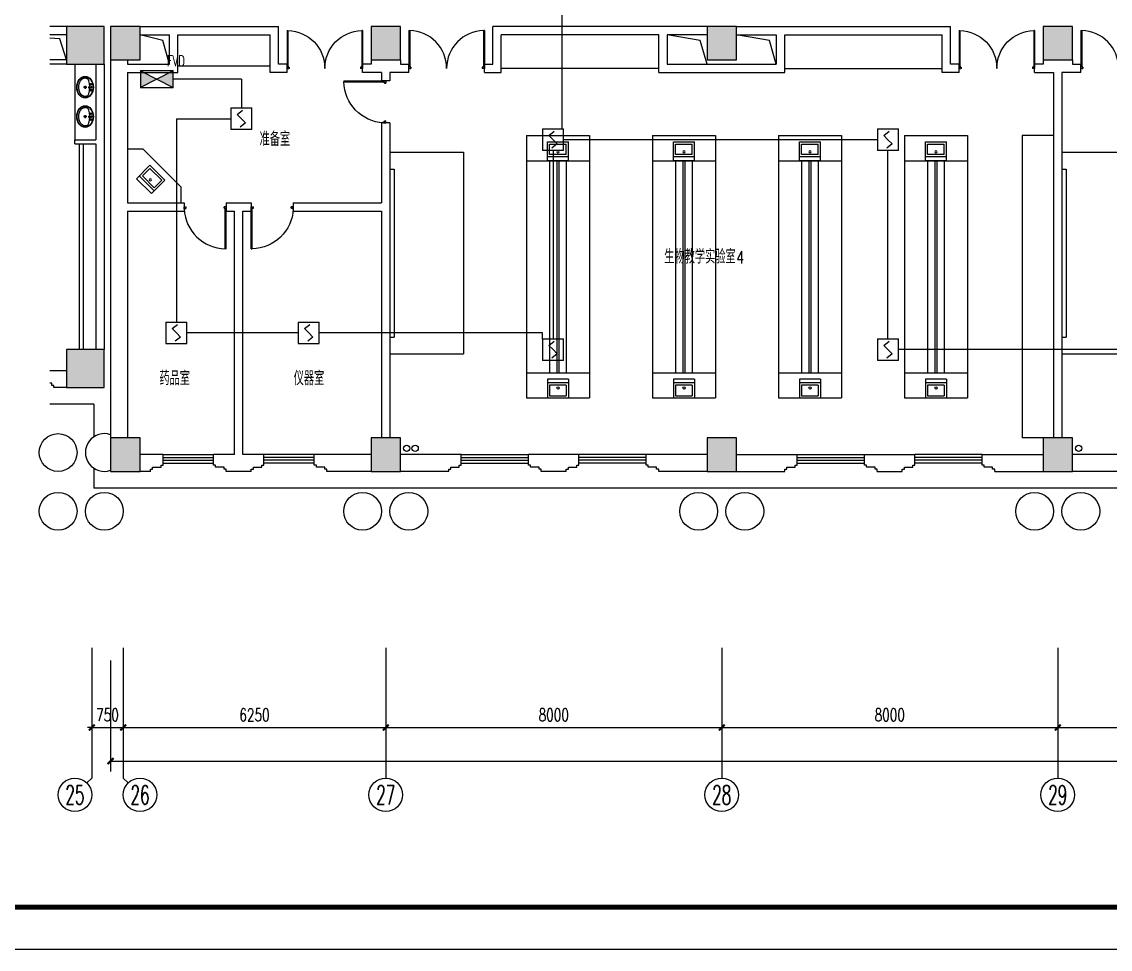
# Model space of a CAD drawing. Extents: x 190999 to 918899, y -200814 to 215286.
# Drawn here: x 444219 to 470135, y 71786 to 93877 of the extents above; entities that cross this region are included whole.
import ezdxf
from ezdxf.enums import TextEntityAlignment as Align

# ---------------------------------------------------------------- set-up
doc = ezdxf.new("R2010")
doc.units = 0
doc.header["$LTSCALE"] = 1000
doc.header["$MEASUREMENT"] = 0
doc.layers.get('Defpoints').update_dxf_attribs({"color": 1})
for name, color, linetype in [('00-EQUIP', 3, 'Continuous'), ('00-WIRE-4', 6, 'Continuous'), ('A-卫生间', 250, 'Continuous'), ('A-墙线', 2, 'Continuous'), ('A-外包装修', 250, 'Continuous'), ('A-外窗', 145, 'Continuous'), ('A-家具', 250, 'Continuous'), ('A-门', 167, 'Continuous'), ('AXIS', 3, 'Continuous'), ('AXIS_TEXT', 7, 'Continuous'), ('COLUMN', 2, 'Continuous'), ('PUB_HATCH', 250, 'Continuous'), ('图框', 189, 'Continuous'), ('房间名称', 7, 'Continuous'), ('暖通-风-说明', 3, 'Continuous'), ('洞口线', 165, 'Continuous'), ('雨水管', 151, 'Continuous')]:
    doc.layers.add(name, color=color, linetype=linetype)
doc.styles.add('_TCH_AXIS', font='COMPLEX', dxfattribs={"bigfont": 'GBCBIG'})
doc.styles.add('_TCH_DIM', font='SIMPLEX', dxfattribs={"bigfont": 'GBCBIG'})
doc.styles.add('COMPLEX', font='COMPLEX')
doc.styles.add('DIM_FONT', font='SIMPLEX', dxfattribs={"width": 0.7, "bigfont": 'GBCBIG'})
doc.styles.add('HZ-ZGBZ', font='romanc.shx', dxfattribs={"width": 0.65})
doc.styles.get("Standard").update_dxf_attribs({"font": 'simhei.ttf'})
doc.styles.add('zz-1', font='arial.ttf', dxfattribs={"width": 0.8})
doc.dimstyles.new('DIMN', dxfattribs={"dimtxt": 300, "dimasz": 100, "dimexe": 250, "dimexo": 300, "dimgap": 150, "dimtad": 1, "dimdec": 0, "dimzin": 0, "dimdsep": 46, "dimtxsty": 'DIM_FONT', "dimblk": 'ARCHTICK', "dimcen": 0.09, "dimclrt": 7, "dimazin": 2, "dimtfac": 1, "dimtdec": 0, "dimtix": 1, "dimtmove": 2, "dimatfit": 3, "dimfxl": 0, "dimtolj": 1, "dimtzin": 0, "dimarcsym": 0})

# ---------------------------------------------------------------- blocks, each defined once
blk = doc.blocks.new('TJAD_TK_A0')
at = {"layer": '图框'}
blk.add_line((973, -441.7), (2162, -441.7), dxfattribs=at)
at = {"layer": '图框', "const_width": 1.2}
blk.add_lwpolyline([(2152, -431.7), (2152, 389.3), (998, 389.3), (998, -431.7)], close=True, dxfattribs=at)
blk = doc.blocks.new('m1800')
at = {"layer": 'A-墙线'}
for p, q in [((-900, -100), (-900, 100)), ((900, -100), (900, 100))]:
    blk.add_line(p, q, dxfattribs=at)
at = {"layer": 'A-门'}
for p, q in [((-900, 900), (-900, 0)), ((-900, 900), (-880, 900)), ((-880, 900), (-880, 50)), ((880, 900), (880, 50)), ((900, 900), (880, 900)), ((900, 900), (900, 0)), ((-900, 50), (-870, 50)), ((-900, 0), (-850, 0)), ((-870, 50), (-870, 30)), ((-870, 30), (-850, 30)), ((-850, 30), (-850, 0)), ((850, 30), (850, 0)), ((870, 30), (850, 30)), ((900, 0), (850, 0)), ((870, 50), (870, 30)), ((900, 50), (870, 50))]:
    blk.add_line(p, q, dxfattribs=at)
for centre, start, end in [((-900, 0), 0, 88.7267), ((900, 0), 91.2733, 180)]:
    blk.add_arc(centre, 900, start, end, dxfattribs=at)
blk = doc.blocks.new('m1000')
at = {"layer": 'A-墙线'}
for p, q in [((0, 0), (0, 200)), ((1000, 0), (1000, 200))]:
    blk.add_line(p, q, dxfattribs=at)
at = {"layer": 'A-门'}
for p, q in [((0, 1100), (0, 100)), ((0, 1100), (20, 1100)), ((20, 1100), (20, 150)), ((0, 150), (30, 150)), ((0, 100), (50, 100)), ((30, 150), (30, 130)), ((30, 130), (50, 130)), ((50, 130), (50, 100)), ((950, 130), (950, 100)), ((970, 130), (950, 130)), ((1000, 100), (950, 100)), ((970, 150), (970, 130)), ((1000, 150), (970, 150)), ((1000, 150), (1000, 100))]:
    blk.add_line(p, q, dxfattribs=at)
blk.add_arc((0, 100), 1000, 2.866, 88.854, dxfattribs=at)
blk = doc.blocks.new('手盆')
at = {"layer": 'A-卫生间'}
for p, q in [((113, 12), (46, 16)), ((160, 0), (235, 0)), ((198, -37), (198, 38)), ((113, -11), (46, -16))]:
    blk.add_line(p, q, dxfattribs=at)
for centre, major_axis, ratio, start_param, end_param in [((198, 0), (0, 259), 0.763797, 3.141593, 9.424778), ((194, 0), (0, 259), 0.413212, 0.351725, 1.519021), ((106, 0), (0, 13.9), 0.9, 3.760941, 5.663837), ((194, 0), (0, 259), 0.413212, 1.620217, 2.789865)]:
    blk.add_ellipse(centre, major_axis=major_axis, ratio=ratio, start_param=start_param, end_param=end_param, dxfattribs=at)
for centre, major_axis in [((46, 0), (0, 15.8)), ((56, 71), (0, 20.6)), ((56, 71), (0, 15.6)), ((198, 0), (0, 23.4)), ((56, -71), (0, 20.6)), ((56, -71), (0, 15.6))]:
    blk.add_ellipse(centre, major_axis=major_axis, ratio=0.9, dxfattribs=at)
for points, knots in [([(198, -249), (204, -249), (211, -249), (228, -246), (239, -243), (260, -236), (270, -231), (290, -218), (299, -211), (317, -194), (325, -185), (340, -164), (347, -153), (360, -129), (365, -116), (374, -90), (378, -76), (383, -48), (385, -34), (387, -5), (387, 9), (385, 38), (383, 52), (377, 80), (373, 94), (364, 120), (358, 133), (345, 156), (338, 167), (323, 187), (314, 197), (296, 213), (287, 220), (267, 232), (257, 237), (236, 244), (225, 247), (204, 249), (193, 249), (171, 247), (161, 245), (140, 237), (129, 232), (110, 221), (100, 213), (82, 197), (74, 188), (58, 168), (51, 157), (38, 133), (32, 121), (23, 95), (19, 81), (13, 53), (11, 39), (9, 10), (9, -4), (10, -33), (12, -47), (18, -75), (21, -89), (30, -115), (36, -128), (48, -152), (55, -163), (70, -184), (78, -193), (96, -210), (105, -218), (125, -230), (135, -235), (156, -243), (167, -246), (184, -249), (191, -249), (198, -249)], [0, 0, 0, 0, 0.105369, 0.105369, 0.278747, 0.278747, 0.452125, 0.452125, 0.625504, 0.625504, 0.798882, 0.798882, 0.97226, 0.97226, 1.145639, 1.145639, 1.319017, 1.319017, 1.492395, 1.492395, 1.665774, 1.665774, 1.839152, 1.839152, 2.01253, 2.01253, 2.185909, 2.185909, 2.359287, 2.359287, 2.532665, 2.532665, 2.706044, 2.706044, 2.879422, 2.879422, 3.0528, 3.0528, 3.226179, 3.226179, 3.399557, 3.399557, 3.572935, 3.572935, 3.746313, 3.746313, 3.919692, 3.919692, 4.09307, 4.09307, 4.266448, 4.266448, 4.439827, 4.439827, 4.613205, 4.613205, 4.786583, 4.786583, 4.959962, 4.959962, 5.13334, 5.13334, 5.306718, 5.306718, 5.480097, 5.480097, 5.653475, 5.653475, 5.826853, 5.826853, 6.000232, 6.000232, 6.17361, 6.17361, 6.283185, 6.283185, 6.283185, 6.283185]), ([(119, -185), (121, -187), (123, -188), (130, -193), (135, -196), (146, -202), (152, -205), (163, -209), (169, -210), (180, -213), (186, -214), (194, -214), (196, -214), (198, -214), (204, -214), (209, -214), (222, -212), (229, -210), (241, -206), (245, -204), (254, -200), (259, -197), (269, -191), (275, -187), (286, -178), (291, -173), (300, -162), (304, -158), (314, -145), (319, -137), (327, -123), (329, -118), (334, -107), (336, -101), (341, -89), (343, -83), (346, -71), (348, -64), (351, -49), (352, -40), (354, -22), (355, -13), (355, 5), (355, 14), (354, 32), (352, 41), (349, 58), (348, 66), (343, 81), (341, 89), (335, 104), (332, 111), (326, 125), (322, 132), (314, 144), (310, 150), (301, 162), (296, 167), (287, 177), (281, 181), (272, 189), (267, 192), (256, 199), (250, 202), (238, 207), (233, 209), (223, 211), (217, 212), (205, 214), (198, 214), (186, 213), (181, 213), (171, 211), (166, 210), (151, 205), (141, 200), (128, 191), (123, 188), (119, 185)], [5.740897, 5.740897, 5.740897, 5.740897, 5.780874, 5.780874, 5.896829, 5.896829, 6.012784, 6.012784, 6.128739, 6.128739, 6.240697, 6.240697, 6.283185, 6.283185, 6.283185, 6.399826, 6.399826, 6.5409, 6.5409, 6.634, 6.634, 6.7271, 6.7271, 6.852188, 6.852188, 6.977276, 6.977276, 7.077377, 7.077377, 7.229977, 7.229977, 7.317389, 7.317389, 7.404801, 7.404801, 7.497094, 7.497094, 7.589386, 7.589386, 7.712334, 7.712334, 7.835281, 7.835281, 7.958228, 7.958228, 8.081175, 8.081175, 8.194983, 8.194983, 8.30879, 8.30879, 8.422598, 8.422598, 8.537599, 8.537599, 8.6526, 8.6526, 8.767602, 8.767602, 8.884432, 8.884432, 8.982435, 8.982435, 9.119467, 9.119467, 9.224191, 9.224191, 9.328914, 9.328914, 9.470087, 9.470087, 9.571187, 9.571187, 9.672288, 9.672288, 9.874489, 9.874489, 9.967059, 9.967059, 9.967059, 9.967059])]:
    blk.add_open_spline(points, degree=3, knots=knots, dxfattribs=at)
blk.add_point((46, 0), dxfattribs=at)
blk = doc.blocks.new('_ArchTick')
at = {"const_width": 0.5}
blk.add_lwpolyline([(-0.7, -0.7), (0.7, 0.7)], dxfattribs=at)
blk = doc.blocks.new('*D429')
at = {"layer": 'AXIS', "color": 0, "lineweight": -2}
for p, q in [((468885, 78667), (468885, 76817)), ((476885, 78667), (476885, 76817)), ((468885, 77067), (476885, 77067))]:
    blk.add_line(p, q, dxfattribs=at)
at = {"layer": 'Defpoints', "color": 0}
for p in [(468885, 78967), (476885, 78967), (476885, 77067)]:
    blk.add_point(p, dxfattribs=at)
at = {"layer": 'AXIS', "color": 0, "lineweight": -2, "xscale": 100, "yscale": 100, "zscale": 100, "rotation": 180}
blk.add_blockref('_ArchTick', (468885, 77067), dxfattribs=at)
at = {"layer": 'AXIS', "color": 0, "lineweight": -2, "xscale": 100, "yscale": 100, "zscale": 100}
blk.add_blockref('_ArchTick', (476885, 77067), dxfattribs=at)
at = {"layer": 'AXIS', "color": 7, "insert": (472885, 77367), "char_height": 300, "attachment_point": 5, "style": 'DIM_FONT'}
blk.add_mtext('\\A1;8000', dxfattribs=at)
blk = doc.blocks.new('*D430')
at = {"layer": 'AXIS', "color": 0, "lineweight": -2}
for p, q in [((460885, 78667), (460885, 76817)), ((468885, 78667), (468885, 76817)), ((460885, 77067), (468885, 77067))]:
    blk.add_line(p, q, dxfattribs=at)
at = {"layer": 'Defpoints', "color": 0}
for p in [(460885, 78967), (468885, 78967), (468885, 77067)]:
    blk.add_point(p, dxfattribs=at)
at = {"layer": 'AXIS', "color": 0, "lineweight": -2, "xscale": 100, "yscale": 100, "zscale": 100, "rotation": 180}
blk.add_blockref('_ArchTick', (460885, 77067), dxfattribs=at)
at = {"layer": 'AXIS', "color": 0, "lineweight": -2, "xscale": 100, "yscale": 100, "zscale": 100}
blk.add_blockref('_ArchTick', (468885, 77067), dxfattribs=at)
at = {"layer": 'AXIS', "color": 7, "insert": (464885, 77367), "char_height": 300, "attachment_point": 5, "style": 'DIM_FONT'}
blk.add_mtext('\\A1;8000', dxfattribs=at)
blk = doc.blocks.new('*D431')
at = {"layer": 'AXIS', "color": 0, "lineweight": -2}
for p, q in [((452885, 78667), (452885, 76817)), ((460885, 78667), (460885, 76817)), ((452885, 77067), (460885, 77067))]:
    blk.add_line(p, q, dxfattribs=at)
at = {"layer": 'Defpoints', "color": 0}
for p in [(452885, 78967), (460885, 78967), (460885, 77067)]:
    blk.add_point(p, dxfattribs=at)
at = {"layer": 'AXIS', "color": 0, "lineweight": -2, "xscale": 100, "yscale": 100, "zscale": 100, "rotation": 180}
blk.add_blockref('_ArchTick', (452885, 77067), dxfattribs=at)
at = {"layer": 'AXIS', "color": 0, "lineweight": -2, "xscale": 100, "yscale": 100, "zscale": 100}
blk.add_blockref('_ArchTick', (460885, 77067), dxfattribs=at)
at = {"layer": 'AXIS', "color": 7, "insert": (456885, 77367), "char_height": 300, "attachment_point": 5, "style": 'DIM_FONT'}
blk.add_mtext('\\A1;8000', dxfattribs=at)
blk = doc.blocks.new('*D432')
at = {"layer": 'AXIS', "color": 0, "lineweight": -2}
for p, q in [((446635, 78667), (446635, 76817)), ((452885, 78667), (452885, 76817)), ((446635, 77067), (452885, 77067))]:
    blk.add_line(p, q, dxfattribs=at)
at = {"layer": 'Defpoints', "color": 0}
for p in [(446635, 78967), (452885, 78967), (452885, 77067)]:
    blk.add_point(p, dxfattribs=at)
at = {"layer": 'AXIS', "color": 0, "lineweight": -2, "xscale": 100, "yscale": 100, "zscale": 100, "rotation": 180}
blk.add_blockref('_ArchTick', (446635, 77067), dxfattribs=at)
at = {"layer": 'AXIS', "color": 0, "lineweight": -2, "xscale": 100, "yscale": 100, "zscale": 100}
blk.add_blockref('_ArchTick', (452885, 77067), dxfattribs=at)
at = {"layer": 'AXIS', "color": 7, "insert": (449760, 77367), "char_height": 300, "attachment_point": 5, "style": 'DIM_FONT'}
blk.add_mtext('\\A1;6250', dxfattribs=at)
blk = doc.blocks.new('*D433')
at = {"layer": 'AXIS', "color": 0, "lineweight": -2}
for p, q in [((445885, 78667), (445885, 76817)), ((446635, 78667), (446635, 76817)), ((445885, 77067), (445785, 77067)), ((445885, 77067), (446635, 77067)), ((446635, 77067), (446735, 77067))]:
    blk.add_line(p, q, dxfattribs=at)
at = {"layer": 'Defpoints', "color": 0}
for p in [(445885, 78967), (446635, 78967), (446635, 77067)]:
    blk.add_point(p, dxfattribs=at)
at = {"layer": 'AXIS', "color": 0, "lineweight": -2, "xscale": 100, "yscale": 100, "zscale": 100}
blk.add_blockref('_ArchTick', (445885, 77067), dxfattribs=at)
at = {"layer": 'AXIS', "color": 0, "lineweight": -2, "xscale": 100, "yscale": 100, "zscale": 100, "rotation": 180}
blk.add_blockref('_ArchTick', (446635, 77067), dxfattribs=at)
at = {"layer": 'AXIS', "color": 7, "insert": (446260, 77367), "char_height": 300, "attachment_point": 5, "style": 'DIM_FONT'}
blk.add_mtext('\\A1;750', dxfattribs=at)
blk = doc.blocks.new('*D434')
at = {"layer": 'AXIS', "color": 0, "lineweight": -2}
for p, q in [((446335, 78667), (446335, 76017)), ((523584, 78667), (523584, 76017)), ((446335, 76267), (523584, 76267))]:
    blk.add_line(p, q, dxfattribs=at)
at = {"layer": 'Defpoints', "color": 0}
for p in [(446335, 78967), (523584, 78967), (523584, 76267)]:
    blk.add_point(p, dxfattribs=at)
at = {"layer": 'AXIS', "color": 0, "lineweight": -2, "xscale": 100, "yscale": 100, "zscale": 100, "rotation": 180}
blk.add_blockref('_ArchTick', (446335, 76267), dxfattribs=at)
at = {"layer": 'AXIS', "color": 0, "lineweight": -2, "xscale": 100, "yscale": 100, "zscale": 100}
blk.add_blockref('_ArchTick', (523584, 76267), dxfattribs=at)
at = {"layer": 'AXIS', "color": 7, "insert": (484959, 76567), "char_height": 300, "attachment_point": 5, "style": 'DIM_FONT'}
blk.add_mtext('\\A1;77250', dxfattribs=at)
blk = doc.blocks.new('_AXISO')
blk.add_circle((0, 0), 0.5)
at = {"layer": 'AXIS_TEXT', "style": 'COMPLEX', "width": 1.041667}
blk.add_attdef('A', text='', height=0.56, dxfattribs=at).set_placement((-0.25, -0.28), (0.25, -0.28), align=Align.FIT)
blk = doc.blocks.new('$plan$00001609')
at = {"linetype": 'Continuous'}
for p, q in [((0, -251), (0, 251)), ((0, 251), (450, 251)), ((93, -251), (93, 251)), ((146, -199), (146, 199)), ((146, 199), (397, 199)), ((397, 199), (397, -199)), ((450, 251), (450, -251)), ((0, -251), (450, -251)), ((146, -199), (397, -199))]:
    blk.add_line(p, q, dxfattribs=at)
blk.add_line((238, 2), (238, 0))
blk.add_arc((212, 0), 26, 4.716, 0, dxfattribs=at)
at = {"style": 'zz-1'}
for tag in ['YSIZE', 'XSIZE']:
    blk.add_attdef(tag, (0, 0), '', height=0.5, dxfattribs=at)
blk = doc.blocks.new('_LINKPT1')
at = {"color": 0}
blk.add_line((0, 0), (0, 0), dxfattribs=at)
blk = doc.blocks.new('3S1KCGW2')
for p, q in [((0.5, 0.5), (-0.5, 0.5)), ((-0.5, 0.5), (-0.5, -0.5)), ((-0.2, 0.2), (0.05, 0.4)), ((0, 0), (-0.2, 0.2)), ((0, 0), (0.2, -0.2)), ((0.5, -0.5), (0.5, 0.5)), ((-0.5, -0.5), (0.5, -0.5)), ((0.2, -0.2), (-0.05, -0.4))]:
    blk.add_line(p, q)
at = {"const_width": 0.04, "flags": 128}
blk.add_lwpolyline([(-0.5, -0.5), (-0.5, 0.5), (0.5, 0.5), (0.5, -0.5)], close=True, dxfattribs=at)
at = {"xscale": 0.002, "yscale": 0.002, "zscale": 0.002}
for p in [(-0.5, 0), (0, 0.5), (0.5, 0), (0, -0.5)]:
    blk.add_blockref('_LINKPT1', p, dxfattribs=at)
at = {"flags": 9}
blk.add_attdef('A', (0, 0), '', height=0.00002, dxfattribs=at)
blk = doc.blocks.new('6H2KALM6')
for p, q in [((-0.78, 0.4), (0.78, -0.4)), ((0.78, 0.4), (-0.78, -0.4)), ((0.78, 0.4), (-0.78, 0.4)), ((-0.78, 0.4), (-0.78, -0.4)), ((0.78, -0.4), (0.78, 0.4)), ((-0.78, -0.4), (0.78, -0.4))]:
    blk.add_line(p, q)
at = {"const_width": 0.04}
blk.add_lwpolyline([(-0.78, 0.4), (-0.78, -0.4), (0.78, -0.4), (0.78, 0.4)], close=True, dxfattribs=at)
for points in [[(-0.78, 0.4), (0, 0), (-0.78, -0.4)], [(0.78, 0.4), (0, 0), (0.78, -0.4)]]:
    blk.add_solid(points)
at = {"xscale": 0.002, "yscale": 0.002, "zscale": 0.002}
for p in [(-0.78, 0), (0, 0.4), (0.78, 0), (0, -0.4)]:
    blk.add_blockref('_LINKPT1', p, dxfattribs=at)
at = {"flags": 9}
blk.add_attdef('A', (0, 0), '', height=0.00002, dxfattribs=at)

msp = doc.modelspace()

# ---------------------------------------------------------------- hatches: boundary and pattern name
at = {"layer": 'PUB_HATCH'}
for points in [[(445284.6, 93767.4), (445284.6, 92867.4), (446184.6, 92867.4), (446184.6, 93767.4)], [(446334.6, 93767.4), (446334.6, 92967.4), (447034.6, 92967.4), (447034.6, 93767.4)], [(452534.6, 93767.4), (452534.6, 92967.4), (453234.6, 92967.4), (453234.6, 93767.4)], [(460534.6, 93767.4), (460534.6, 92967.4), (461234.6, 92967.4), (461234.6, 93767.4)], [(468534.6, 93767.4), (468534.6, 92967.4), (469234.6, 92967.4), (469234.6, 93767.4)], [(445284.6, 86067.4), (445284.6, 85167.4), (446184.6, 85167.4), (446184.6, 86067.4)], [(446334.6, 83967.4), (446334.6, 83167.4), (447034.6, 83167.4), (447034.6, 83967.4)], [(452534.6, 83967.4), (452534.6, 83167.4), (453234.6, 83167.4), (453234.6, 83967.4)], [(460534.6, 83967.4), (460534.6, 83167.4), (461234.6, 83167.4), (461234.6, 83967.4)], [(468534.6, 83967.4), (468534.6, 83167.4), (469234.6, 83167.4), (469234.6, 83967.4)]]:
    msp.add_hatch(color=256, dxfattribs=at).paths.add_polyline_path(points)

# ---------------------------------------------------------------- linework, layer by layer
at = {"layer": '00-WIRE-4'}
for p, q in [((457084.6, 91317.4), (457084.6, 95217.4)), ((449447.1, 92511.5), (447824.6, 92511.5)), ((449447.1, 92511.5), (449447.1, 91817.4)), ((447899, 91567.4), (449197.1, 91567.4)), ((447899, 91567.4), (447899, 86717.4)), ((464592.7, 91067.4), (457117.9, 91067.4)), ((456867.9, 90817.4), (456867.9, 86317.4)), ((464842.7, 86317.4), (464842.7, 90817.4)), ((450802.3, 86467.4), (448149, 86467.4)), ((456617.9, 86467.4), (451302.3, 86467.4)), ((456617.9, 86317.4), (456617.9, 86467.4)), ((472629.7, 86067.4), (465092.7, 86067.4))]:
    msp.add_line(p, q, dxfattribs=at)
at = {"layer": 'A-卫生间'}
for p, q in [((445484.6, 92867.4), (445484.6, 91067.4)), ((445584.6, 90967.4), (445584.6, 86067.4)), ((445684.6, 90967.4), (445684.6, 86067.4))]:
    msp.add_line(p, q, dxfattribs=at)
at = {"layer": 'A-墙线'}
for p, q in [((445384.6, 93767.4), (444884.6, 93767.4)), ((445284.6, 93567.4), (444884.6, 93567.4)), ((447034.6, 93767.4), (450334.6, 93767.4)), ((447034.6, 93567.4), (447734.6, 93567.4)), ((447934.6, 93567.4), (450134.6, 93567.4)), ((450134.6, 92667.4), (450134.6, 93567.4)), ((450334.6, 92867.4), (450334.6, 93767.4)), ((460534.6, 93767.4), (455434.6, 93767.4)), ((455434.6, 92867.4), (455434.6, 93767.4)), ((459384.6, 93567.4), (455634.6, 93567.4)), ((455634.6, 92667.4), (455634.6, 93567.4)), ((459384.6, 92667.4), (459384.6, 93567.4)), ((460534.6, 93567.4), (459584.6, 93567.4)), ((459584.6, 93567.4), (459584.6, 92867.4)), ((461234.6, 93767.4), (466334.6, 93767.4)), ((461234.6, 93567.4), (462184.6, 93567.4)), ((462184.6, 93567.4), (462184.6, 92867.4)), ((462384.6, 93567.4), (466134.6, 93567.4)), ((462384.6, 92667.4), (462384.6, 93567.4)), ((466134.6, 92667.4), (466134.6, 93567.4)), ((466334.6, 92867.4), (466334.6, 93767.4)), ((445284.6, 92967.4), (444884.6, 92967.4)), ((445284.6, 92867.4), (444884.6, 92867.4)), ((445984.6, 92867.4), (445984.6, 91067.4)), ((446184.6, 92867.4), (446184.6, 86067.4)), ((446334.6, 92967.4), (446334.6, 83967.4)), ((446734.6, 92967.4), (446734.6, 92867.4)), ((450534.6, 92867.4), (450334.6, 92867.4)), ((452534.6, 92867.4), (452334.6, 92867.4)), ((452534.6, 92967.4), (452534.6, 92867.4)), ((453234.6, 92967.4), (453234.6, 92867.4)), ((453234.6, 92867.4), (453434.6, 92867.4)), ((455234.6, 92867.4), (455434.6, 92867.4)), ((459584.6, 92867.4), (462184.6, 92867.4)), ((466534.6, 92867.4), (466334.6, 92867.4)), ((468534.6, 92867.4), (468334.6, 92867.4)), ((468534.6, 92967.4), (468534.6, 92867.4)), ((469234.6, 92967.4), (469234.6, 92867.4)), ((469234.6, 92867.4), (469434.6, 92867.4)), ((446734.6, 92667.4), (446734.6, 89567.4)), ((450534.6, 92667.4), (450134.6, 92667.4)), ((452784.6, 92667.4), (452334.6, 92667.4)), ((452784.6, 92667.4), (452784.6, 92467.4)), ((452984.6, 92667.4), (452984.6, 92467.4)), ((453434.6, 92667.4), (452984.6, 92667.4)), ((455234.6, 92667.4), (455634.6, 92667.4)), ((459384.6, 92667.4), (462384.6, 92667.4)), ((466534.6, 92667.4), (466134.6, 92667.4)), ((468334.6, 92667.4), (468784.6, 92667.4)), ((468784.6, 92667.4), (468784.6, 83967.4)), ((468984.6, 92667.4), (468984.6, 83967.4)), ((469434.6, 92667.4), (468984.6, 92667.4)), ((452784.6, 91467.4), (452784.6, 89567.4)), ((452984.6, 91467.4), (452984.6, 83967.4)), ((445484.6, 91067.4), (445984.6, 91067.4)), ((445484.6, 90967.4), (445484.6, 91067.4)), ((445484.6, 90967.4), (445984.6, 90967.4)), ((445984.6, 90967.4), (445984.6, 86067.4)), ((446734.6, 89567.4), (448084.6, 89567.4)), ((449084.6, 89567.4), (449684.6, 89567.4)), ((450684.6, 89567.4), (452784.6, 89567.4)), ((446734.6, 89367.4), (446734.6, 83967.4)), ((446734.6, 89367.4), (448084.6, 89367.4)), ((449084.6, 89367.4), (449284.6, 89367.4)), ((449284.6, 83567.4), (449284.6, 89367.4)), ((449484.6, 89367.4), (449684.6, 89367.4)), ((449484.6, 83567.4), (449484.6, 89367.4)), ((450684.6, 89367.4), (452784.6, 89367.4)), ((452784.6, 89367.4), (452784.6, 83967.4)), ((444884.6, 85567.4), (445284.6, 85567.4)), ((444934.6, 85267.4), (444884.6, 85267.4)), ((444934.6, 85217.4), (444934.6, 85267.4)), ((444984.6, 85217.4), (444934.6, 85217.4)), ((444984.6, 85167.4), (444984.6, 85217.4)), ((445284.6, 85167.4), (444984.6, 85167.4)), ((447584.6, 83567.4), (447034.6, 83567.4)), ((447584.6, 83317.4), (447584.6, 83567.4)), ((449284.6, 83567.4), (448784.6, 83567.4)), ((448784.6, 83317.4), (448784.6, 83567.4)), ((449984.6, 83567.4), (449484.6, 83567.4)), ((449984.6, 83317.4), (449984.6, 83567.4)), ((452534.6, 83567.4), (451184.6, 83567.4)), ((451184.6, 83317.4), (451184.6, 83567.4)), ((454684.6, 83567.4), (453234.6, 83567.4)), ((454684.6, 83317.4), (454684.6, 83567.4)), ((457484.6, 83567.4), (456284.6, 83567.4)), ((456284.6, 83317.4), (456284.6, 83567.4)), ((457484.6, 83317.4), (457484.6, 83567.4)), ((460534.6, 83567.4), (459084.6, 83567.4)), ((459084.6, 83317.4), (459084.6, 83567.4)), ((461234.6, 83567.4), (462684.6, 83567.4)), ((462684.6, 83317.4), (462684.6, 83567.4)), ((464284.6, 83567.4), (465484.6, 83567.4)), ((464284.6, 83317.4), (464284.6, 83567.4)), ((465484.6, 83317.4), (465484.6, 83567.4)), ((467084.6, 83567.4), (468534.6, 83567.4)), ((467084.6, 83317.4), (467084.6, 83567.4)), ((470684.6, 83567.4), (469234.6, 83567.4)), ((447284.6, 83167.4), (447284.6, 83217.4)), ((447284.6, 83217.4), (447334.6, 83217.4)), ((447334.6, 83217.4), (447334.6, 83267.4)), ((447334.6, 83267.4), (447534.6, 83267.4)), ((447534.6, 83317.4), (447584.6, 83317.4)), ((447534.6, 83267.4), (447534.6, 83317.4)), ((448834.6, 83317.4), (448784.6, 83317.4)), ((448834.6, 83267.4), (448834.6, 83317.4)), ((449034.6, 83267.4), (448834.6, 83267.4)), ((449034.6, 83217.4), (449034.6, 83267.4)), ((449084.6, 83217.4), (449034.6, 83217.4)), ((449084.6, 83167.4), (449084.6, 83217.4)), ((449684.6, 83167.4), (449684.6, 83217.4)), ((449684.6, 83217.4), (449734.6, 83217.4)), ((449734.6, 83217.4), (449734.6, 83267.4)), ((449734.6, 83267.4), (449934.6, 83267.4)), ((449934.6, 83317.4), (449984.6, 83317.4)), ((449934.6, 83267.4), (449934.6, 83317.4)), ((451234.6, 83317.4), (451184.6, 83317.4)), ((451234.6, 83267.4), (451234.6, 83317.4)), ((451434.6, 83267.4), (451234.6, 83267.4)), ((451434.6, 83217.4), (451434.6, 83267.4)), ((451484.6, 83217.4), (451434.6, 83217.4)), ((451484.6, 83167.4), (451484.6, 83217.4)), ((454384.6, 83167.4), (454384.6, 83217.4)), ((454384.6, 83217.4), (454434.6, 83217.4)), ((454434.6, 83217.4), (454434.6, 83267.4)), ((454434.6, 83267.4), (454634.6, 83267.4)), ((454634.6, 83317.4), (454684.6, 83317.4)), ((454634.6, 83267.4), (454634.6, 83317.4)), ((456334.6, 83317.4), (456284.6, 83317.4)), ((456334.6, 83267.4), (456334.6, 83317.4)), ((456534.6, 83267.4), (456334.6, 83267.4)), ((456534.6, 83217.4), (456534.6, 83267.4)), ((456584.6, 83217.4), (456534.6, 83217.4)), ((456584.6, 83167.4), (456584.6, 83217.4)), ((457184.6, 83167.4), (457184.6, 83217.4)), ((457184.6, 83217.4), (457234.6, 83217.4)), ((457234.6, 83217.4), (457234.6, 83267.4)), ((457234.6, 83267.4), (457434.6, 83267.4)), ((457434.6, 83317.4), (457484.6, 83317.4)), ((457434.6, 83267.4), (457434.6, 83317.4)), ((459134.6, 83317.4), (459084.6, 83317.4)), ((459134.6, 83267.4), (459134.6, 83317.4)), ((459334.6, 83267.4), (459134.6, 83267.4)), ((459334.6, 83217.4), (459334.6, 83267.4)), ((459384.6, 83217.4), (459334.6, 83217.4)), ((459384.6, 83167.4), (459384.6, 83217.4)), ((462384.6, 83167.4), (462384.6, 83217.4)), ((462384.6, 83217.4), (462434.6, 83217.4)), ((462434.6, 83217.4), (462434.6, 83267.4)), ((462434.6, 83267.4), (462634.6, 83267.4)), ((462634.6, 83317.4), (462684.6, 83317.4)), ((462634.6, 83267.4), (462634.6, 83317.4)), ((464334.6, 83317.4), (464284.6, 83317.4)), ((464334.6, 83267.4), (464334.6, 83317.4)), ((464534.6, 83267.4), (464334.6, 83267.4)), ((464534.6, 83217.4), (464534.6, 83267.4)), ((464584.6, 83217.4), (464534.6, 83217.4)), ((464584.6, 83167.4), (464584.6, 83217.4)), ((465184.6, 83167.4), (465184.6, 83217.4)), ((465184.6, 83217.4), (465234.6, 83217.4)), ((465234.6, 83217.4), (465234.6, 83267.4)), ((465234.6, 83267.4), (465434.6, 83267.4)), ((465434.6, 83317.4), (465484.6, 83317.4)), ((465434.6, 83267.4), (465434.6, 83317.4)), ((467134.6, 83317.4), (467084.6, 83317.4)), ((467134.6, 83267.4), (467134.6, 83317.4)), ((467334.6, 83267.4), (467134.6, 83267.4)), ((467334.6, 83217.4), (467334.6, 83267.4)), ((467384.6, 83217.4), (467334.6, 83217.4)), ((467384.6, 83167.4), (467384.6, 83217.4)), ((447284.6, 83167.4), (447034.6, 83167.4)), ((449684.6, 83167.4), (449084.6, 83167.4)), ((452534.6, 83167.4), (451484.6, 83167.4)), ((454384.6, 83167.4), (453234.6, 83167.4)), ((457184.6, 83167.4), (456584.6, 83167.4)), ((460534.6, 83167.4), (459384.6, 83167.4)), ((461234.6, 83167.4), (462384.6, 83167.4)), ((464584.6, 83167.4), (465184.6, 83167.4)), ((467384.6, 83167.4), (468534.6, 83167.4)), ((470384.6, 83167.4), (469234.6, 83167.4))]:
    msp.add_line(p, q, dxfattribs=at)
for points in [[(446734.6, 92667.4), (447934.6, 92667.4), (447934.6, 93567.4)], [(446734.6, 92867.4), (447734.6, 92867.4), (447734.6, 93567.4)], [(447034.6, 92867.4), (447734.6, 92867.4), (447734.6, 93567.4)]]:
    msp.add_lwpolyline(points, dxfattribs=at)
at = {"layer": 'A-外包装修'}
for p, q in [((445934.6, 84767.4), (444884.6, 84767.4)), ((445934.6, 84767.4), (445934.6, 83991.5)), ((445934.6, 83243.2), (445934.6, 82767.4)), ((509584.6, 82767.4), (445934.6, 82767.4))]:
    msp.add_line(p, q, dxfattribs=at)
for centre in [(445084.6, 83617.4), (445084.6, 82217.4), (446184.6, 82217.4), (452334.6, 82217.4), (453434.6, 82217.4), (460334.6, 82217.4), (461434.6, 82217.4), (468334.6, 82217.4), (469434.6, 82217.4)]:
    msp.add_circle(centre, 450, dxfattribs=at)
msp.add_arc((446184.6, 83617.4), 450, 70.52878, 289.47122, dxfattribs=at)
at = {"layer": 'A-外窗'}
for p, q in [((447584.6, 83567.4), (448784.6, 83567.4)), ((447584.6, 83497.4), (448784.6, 83497.4)), ((451184.6, 83567.4), (449984.6, 83567.4)), ((451184.6, 83497.4), (449984.6, 83497.4)), ((454684.6, 83567.4), (456284.6, 83567.4)), ((454684.6, 83497.4), (456284.6, 83497.4)), ((459084.6, 83567.4), (457484.6, 83567.4)), ((459084.6, 83497.4), (457484.6, 83497.4)), ((462684.6, 83567.4), (464284.6, 83567.4)), ((462684.6, 83497.4), (464284.6, 83497.4)), ((467084.6, 83567.4), (465484.6, 83567.4)), ((467084.6, 83497.4), (465484.6, 83497.4)), ((447584.6, 83437.4), (448784.6, 83437.4)), ((447584.6, 83367.4), (448784.6, 83367.4)), ((451184.6, 83437.4), (449984.6, 83437.4)), ((451184.6, 83367.4), (449984.6, 83367.4)), ((454684.6, 83437.4), (456284.6, 83437.4)), ((454684.6, 83367.4), (456284.6, 83367.4)), ((459084.6, 83437.4), (457484.6, 83437.4)), ((459084.6, 83367.4), (457484.6, 83367.4)), ((462684.6, 83437.4), (464284.6, 83437.4)), ((462684.6, 83367.4), (464284.6, 83367.4)), ((467084.6, 83437.4), (465484.6, 83437.4)), ((467084.6, 83367.4), (465484.6, 83367.4))]:
    msp.add_line(p, q, dxfattribs=at)
at = {"layer": 'A-家具'}
for p, q in [((450134.6, 92817.4), (447934.6, 92817.4)), ((459384.6, 92767.4), (455634.6, 92767.4)), ((462384.6, 92767.4), (466134.6, 92767.4)), ((456234.6, 91167.4), (456234.6, 84917.4)), ((456234.6, 91167.4), (457734.6, 91167.4)), ((457734.6, 91167.4), (457734.6, 84917.4)), ((459234.6, 91167.4), (459234.6, 84917.4)), ((459234.6, 91167.4), (460734.6, 91167.4)), ((460734.6, 91167.4), (460734.6, 84917.4)), ((462234.6, 91167.4), (462234.6, 84917.4)), ((462234.6, 91167.4), (463734.6, 91167.4)), ((463734.6, 91167.4), (463734.6, 84917.4)), ((465234.6, 91167.4), (465234.6, 84917.4)), ((465234.6, 91167.4), (466734.6, 91167.4)), ((466734.6, 91167.4), (466734.6, 84917.4)), ((468034.6, 91167.4), (468034.6, 83967.4)), ((468784.6, 91167.4), (468034.6, 91167.4)), ((447109.6, 90842.4), (446734.6, 90842.4)), ((448009.6, 89942.4), (447109.6, 90842.4)), ((452984.6, 90767.4), (454734.6, 90767.4)), ((454734.6, 90767.4), (454734.6, 85967.4)), ((468984.6, 90767.4), (470734.6, 90767.4)), ((456234.6, 90567.4), (457734.6, 90567.4)), ((456784.6, 90567.4), (456784.6, 85517.4)), ((456959.6, 90567.4), (456959.6, 85517.4)), ((457009.6, 90567.4), (457009.6, 85517.4)), ((457184.6, 90567.4), (457184.6, 85517.4)), ((459234.6, 90567.4), (460734.6, 90567.4)), ((459784.6, 90567.4), (459784.6, 85517.4)), ((459959.6, 90567.4), (459959.6, 85517.4)), ((460009.6, 90567.4), (460009.6, 85517.4)), ((460184.6, 90567.4), (460184.6, 85517.4)), ((462234.6, 90567.4), (463734.6, 90567.4)), ((462784.6, 90567.4), (462784.6, 85517.4)), ((462959.6, 90567.4), (462959.6, 85517.4)), ((463009.6, 90567.4), (463009.6, 85517.4)), ((463184.6, 90567.4), (463184.6, 85517.4)), ((465234.6, 90567.4), (466734.6, 90567.4)), ((465784.6, 90567.4), (465784.6, 85517.4)), ((465959.6, 90567.4), (465959.6, 85517.4)), ((466009.6, 90567.4), (466009.6, 85517.4)), ((466184.6, 90567.4), (466184.6, 85517.4)), ((452984.6, 90367.4), (453084.6, 90367.4)), ((453084.6, 90367.4), (453084.6, 86367.4)), ((468984.6, 90367.4), (469084.6, 90367.4)), ((469084.6, 90367.4), (469084.6, 86367.4)), ((448009.6, 89942.4), (448009.6, 89567.4)), ((452984.6, 86367.4), (453084.6, 86367.4)), ((468984.6, 86367.4), (469084.6, 86367.4)), ((452984.6, 85967.4), (454734.6, 85967.4)), ((468984.6, 85967.4), (470734.6, 85967.4)), ((456234.6, 85517.4), (457734.6, 85517.4)), ((459234.6, 85517.4), (460734.6, 85517.4)), ((462234.6, 85517.4), (463734.6, 85517.4)), ((465234.6, 85517.4), (466734.6, 85517.4)), ((456234.6, 84917.4), (457734.6, 84917.4)), ((459234.6, 84917.4), (460734.6, 84917.4)), ((462234.6, 84917.4), (463734.6, 84917.4)), ((465234.6, 84917.4), (466734.6, 84917.4)), ((468534.6, 83967.4), (468034.6, 83967.4))]:
    msp.add_line(p, q, dxfattribs=at)
at = {"layer": 'AXIS'}
for p, q in [((445884.6, 78967.4), (445884.6, 75863.7)), ((446634.6, 78967.4), (446634.6, 75863.7)), ((452884.6, 78967.4), (452884.6, 75863.7)), ((460884.6, 78967.4), (460884.6, 75863.7)), ((468884.6, 78967.4), (468884.6, 75863.7)), ((445767.4, 75746.5), (445884.6, 75863.7)), ((446751.7, 75746.5), (446634.6, 75863.7))]:
    msp.add_line(p, q, dxfattribs=at)
at = {"layer": 'COLUMN'}
for p, q in [((445284.6, 93767.4), (445284.6, 92867.4)), ((446184.6, 93767.4), (445284.6, 93767.4)), ((446184.6, 92867.4), (446184.6, 93767.4)), ((446334.6, 93767.4), (446334.6, 92967.4)), ((447034.6, 93767.4), (446334.6, 93767.4)), ((447034.6, 92967.4), (447034.6, 93767.4)), ((452534.6, 93767.4), (452534.6, 92967.4)), ((453234.6, 93767.4), (452534.6, 93767.4)), ((453234.6, 92967.4), (453234.6, 93767.4)), ((460534.6, 93767.4), (460534.6, 92967.4)), ((461234.6, 93767.4), (460534.6, 93767.4)), ((461234.6, 92967.4), (461234.6, 93767.4)), ((468534.6, 93767.4), (468534.6, 92967.4)), ((469234.6, 93767.4), (468534.6, 93767.4)), ((469234.6, 92967.4), (469234.6, 93767.4)), ((445284.6, 92867.4), (446184.6, 92867.4)), ((446334.6, 92967.4), (447034.6, 92967.4)), ((452534.6, 92967.4), (453234.6, 92967.4)), ((460534.6, 92967.4), (461234.6, 92967.4)), ((468534.6, 92967.4), (469234.6, 92967.4)), ((445284.6, 86067.4), (445284.6, 85167.4)), ((446184.6, 86067.4), (445284.6, 86067.4)), ((446184.6, 85167.4), (446184.6, 86067.4)), ((445284.6, 85167.4), (446184.6, 85167.4)), ((446334.6, 83967.4), (446334.6, 83167.4)), ((447034.6, 83967.4), (446334.6, 83967.4)), ((447034.6, 83167.4), (447034.6, 83967.4)), ((452534.6, 83967.4), (452534.6, 83167.4)), ((453234.6, 83967.4), (452534.6, 83967.4)), ((453234.6, 83167.4), (453234.6, 83967.4)), ((460534.6, 83967.4), (460534.6, 83167.4)), ((461234.6, 83967.4), (460534.6, 83967.4)), ((461234.6, 83167.4), (461234.6, 83967.4)), ((468534.6, 83967.4), (468534.6, 83167.4)), ((469234.6, 83967.4), (468534.6, 83967.4)), ((469234.6, 83167.4), (469234.6, 83967.4)), ((446334.6, 83167.4), (447034.6, 83167.4)), ((452534.6, 83167.4), (453234.6, 83167.4)), ((460534.6, 83167.4), (461234.6, 83167.4)), ((468534.6, 83167.4), (469234.6, 83167.4))]:
    msp.add_line(p, q, dxfattribs=at)
at = {"layer": '洞口线', "ltscale": 2}
for points in [[(447734.6, 92867.4), (447573.6, 93429.5), (447034.6, 93567.4)], [(460534.6, 92867.4), (460373.6, 93429.5), (459584.6, 93567.4)], [(462184.6, 92867.4), (462023.6, 93429.5), (461234.6, 93567.4)], [(445284.6, 92967.4), (445123.6, 93467.4), (444884.6, 93485.2)]]:
    msp.add_lwpolyline(points, dxfattribs=at)
at = {"layer": '雨水管'}
for centre in [(453384.6, 83717.4), (453584.6, 83717.4), (469384.6, 83717.4)]:
    msp.add_circle(centre, 75, dxfattribs=at)

# ---------------------------------------------------------------- block references
at = {"rotation": 180}
for p in [(445924.6, 92317.4), (445924.6, 91617.4)]:
    msp.add_blockref('手盆', p, dxfattribs=at)
at = {"layer": '00-EQUIP', "xscale": 500, "yscale": 500, "zscale": 500}
msp.add_blockref('6H2KALM6', (447434.6, 92511.5), dxfattribs=at)
at = {"layer": '00-EQUIP', "xscale": 500, "yscale": 500, "zscale": 500, "rotation": 180}
for p in [(449447.1, 91567.4), (456867.9, 91067.4), (464842.7, 91067.4), (447899, 86467.4), (451052.3, 86467.4), (456867.9, 86067.4), (464842.7, 86067.4)]:
    msp.add_blockref('3S1KCGW2', p, dxfattribs=at)
at = {"layer": 'A-家具'}
for p, rotation in [((456984.6, 90567.4), 90), ((459984.6, 90567.4), 90), ((462984.6, 90567.4), 90), ((465984.6, 90567.4), 90), ((447129.2, 89962), 45.00000000000003)]:
    msp.add_blockref('$plan$00001609', p, dxfattribs=dict(at, rotation=rotation))
at = {"layer": 'A-家具', "yscale": -1, "rotation": 270}
for p in [(456984.6, 85367.4), (459984.6, 85367.4), (462984.6, 85367.4), (465984.6, 85367.4)]:
    msp.add_blockref('$plan$00001609', p, dxfattribs=at)
at = {"layer": 'A-门', "xscale": -1}
for p in [(451434.6, 92767.4), (467434.6, 92767.4)]:
    msp.add_blockref('m1800', p, dxfattribs=at)
at = {"layer": 'A-门'}
for p in [(454334.6, 92767.4), (470334.6, 92767.4)]:
    msp.add_blockref('m1800', p, dxfattribs=at)
at = {"layer": 'A-门', "xscale": -1}
for p, rotation in [((452984.6, 92467.4), 90), ((449684.6, 89567.4), 180)]:
    msp.add_blockref('m1000', p, dxfattribs=dict(at, rotation=rotation))
at = {"layer": 'A-门', "rotation": 180}
msp.add_blockref('m1000', (449084.6, 89567.4), dxfattribs=at)
at = {"layer": 'AXIS'}
ref = msp.add_blockref('_AXISO', (445484.6, 75463.7), dxfattribs=dict(at, xscale=800, yscale=800, zscale=800))
ref.add_attrib('A', '25', dxfattribs={"layer": 'AXIS_TEXT', "height": 452.55, "style": '_TCH_AXIS', "width": 0.617647}).set_placement((445258.3, 75237.4), (445710.9, 75237.4), align=Align.FIT)
ref = msp.add_blockref('_AXISO', (447034.6, 75463.7), dxfattribs=dict(at, xscale=800, yscale=800, zscale=800))
ref.add_attrib('A', '26', dxfattribs={"layer": 'AXIS_TEXT', "height": 452.55, "style": '_TCH_AXIS', "width": 0.617647}).set_placement((446808.3, 75237.4), (447260.9, 75237.4), align=Align.FIT)
ref = msp.add_blockref('_AXISO', (452884.6, 75463.7), dxfattribs=dict(at, xscale=800, yscale=800, zscale=800))
ref.add_attrib('A', '27', dxfattribs={"layer": 'AXIS_TEXT', "height": 452.55, "style": '_TCH_AXIS', "width": 0.617647}).set_placement((452658.3, 75237.4), (453110.9, 75237.4), align=Align.FIT)
ref = msp.add_blockref('_AXISO', (460884.6, 75463.7), dxfattribs=dict(at, xscale=800, yscale=800, zscale=800))
ref.add_attrib('A', '28', dxfattribs={"layer": 'AXIS_TEXT', "height": 452.55, "style": '_TCH_AXIS', "width": 0.617647}).set_placement((460658.3, 75237.4), (461110.9, 75237.4), align=Align.FIT)
ref = msp.add_blockref('_AXISO', (468884.6, 75463.7), dxfattribs=dict(at, xscale=800, yscale=800, zscale=800))
ref.add_attrib('A', '29', dxfattribs={"layer": 'AXIS_TEXT', "height": 452.55, "style": '_TCH_AXIS', "width": 0.617647}).set_placement((468658.3, 75237.4), (469110.9, 75237.4), align=Align.FIT)
at = {"layer": '图框', "xscale": 100, "yscale": 100, "zscale": 100}
msp.add_blockref('TJAD_TK_A0', (331498.6, 115956.8), dxfattribs=at)

# ---------------------------------------------------------------- texts
at = {"layer": '房间名称', "style": '_TCH_DIM'}
for s, p in [('准备室', (449880.1, 90915.5)), ('生物教学实验室', (459516, 88116.2)), ('药品室', (447494.9, 85218.9)), ('仪器室', (450692.6, 85218.9))]:
    msp.add_text(s, height=337.59, dxfattribs=at).set_placement(p)
at = {"layer": '房间名称', "style": '_TCH_DIM', "width": 0.705882}
msp.add_text('4', height=297.5, dxfattribs=at).set_placement((461236.2, 88116.2))
at = {"layer": '暖通-风-说明', "style": 'HZ-ZGBZ', "width": 0.7}
msp.add_text('FVD', height=250, dxfattribs=at).set_placement((447676.1, 92822.3))

# ---------------------------------------------------------------- dimensions: what is measured, and where the dimension line sits
at = {"layer": 'AXIS'}
for p1, p2, distance, picture, middle in [((445884.6, 78967.4), (446634.6, 78967.4), -1900, '*D433', (446259.6, 77367.4)), ((446334.6, 78967.4), (523584.4, 78967.4), -2700, '*D434', (484959.5, 76567.4)), ((446634.6, 78967.4), (452884.6, 78967.4), -1900, '*D432', (449759.6, 77367.4)), ((452884.6, 78967.4), (460884.6, 78967.4), -1900, '*D431', (456884.6, 77367.4)), ((460884.6, 78967.4), (468884.6, 78967.4), -1900, '*D430', (464884.6, 77367.4)), ((468884.6, 78967.4), (476884.6, 78967.4), -1900, '*D429', (472884.6, 77367.4))]:
    dim = msp.add_aligned_dim(p1=p1, p2=p2, distance=distance, dimstyle='DIMN', dxfattribs=at)
    dim.commit()
    dim.dimension.update_dxf_attribs({"geometry": picture, "text_midpoint": middle})

doc.saveas('drawing.dxf')
